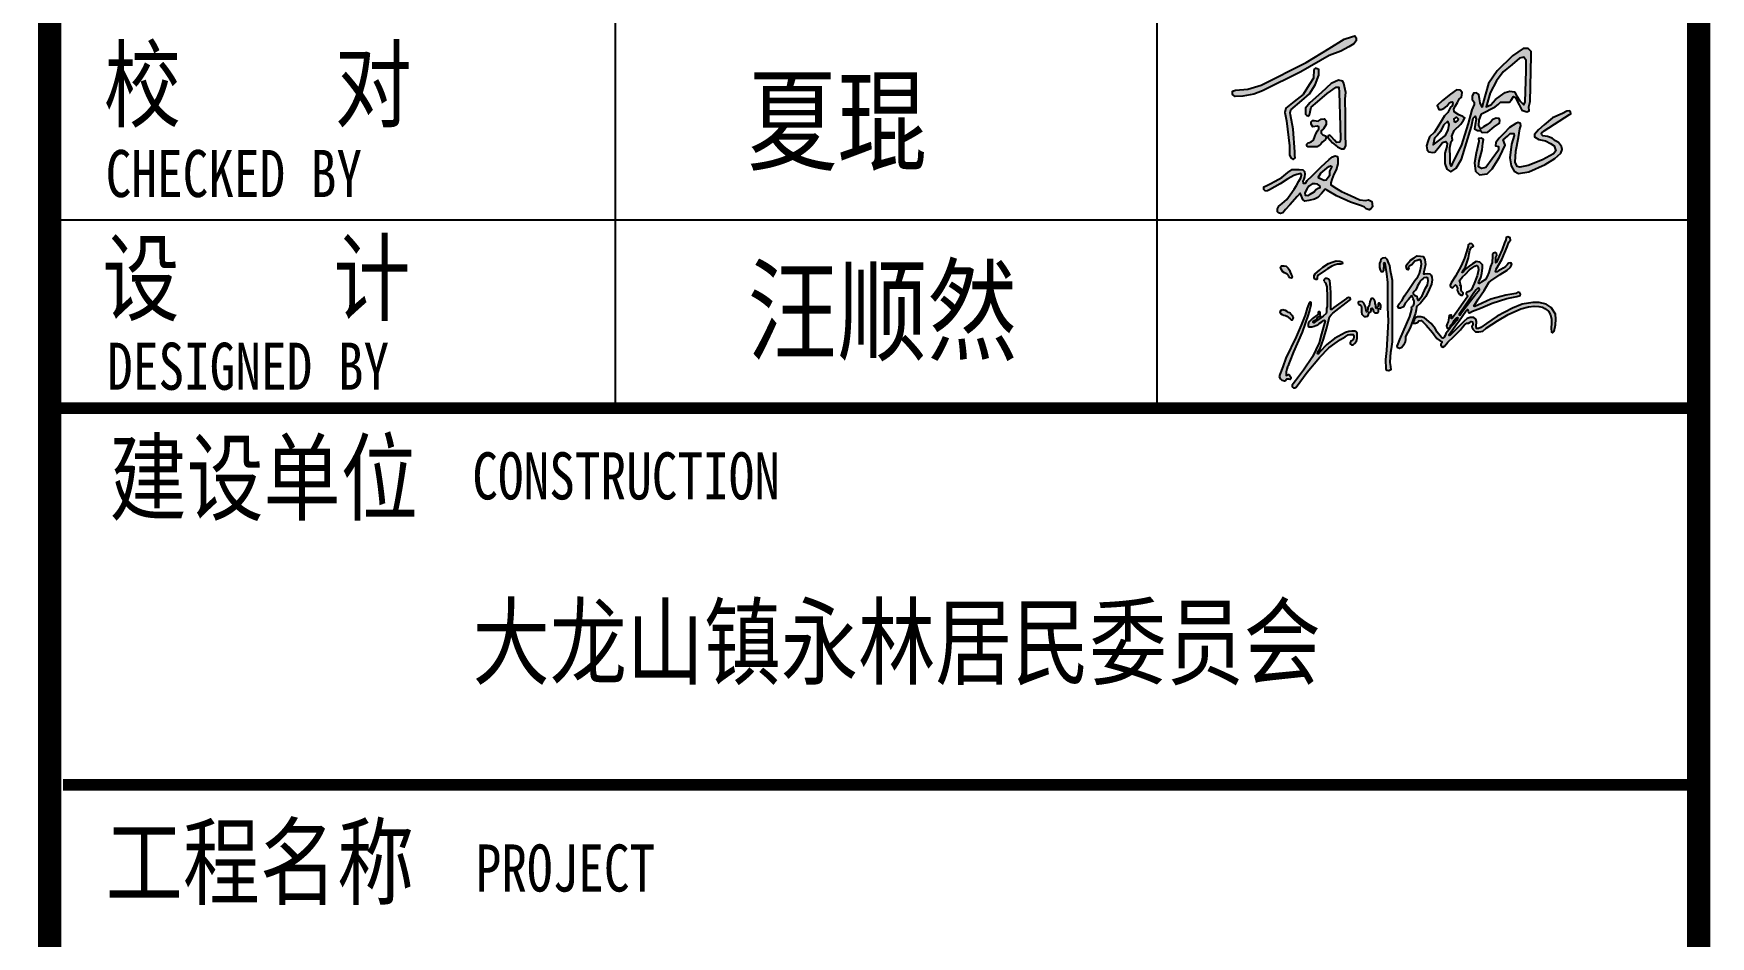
# Model space of a CAD drawing. Extents: x 1051052 to 1482120, y -981644 to -673261.
# Drawn here: x 1218039 to 1225157, y -861873 to -858039 of the extents above; entities that cross this region are included whole.
import ezdxf
from ezdxf.enums import TextEntityAlignment as Align

# ---------------------------------------------------------------- set-up
doc = ezdxf.new("R2010")
doc.units = 0
doc.header["$LTSCALE"] = 1000
doc.header["$MEASUREMENT"] = 0
for name, color, linetype in [('Q', 7, 'Continuous'), ('TK', 142, 'Continuous'), ('XM', 7, 'Continuous'), ('填充', 8, 'Continuous')]:
    doc.layers.add(name, color=color, linetype=linetype)
doc.styles.add('HYZT1', font='', dxfattribs={"width": 0.8})
doc.styles.get('HYZT1').set_extended_font_data('SimSun')

# ---------------------------------------------------------------- blocks, each defined once
blk = doc.blocks.new('A$C05385F37')
at = {"layer": 'TK'}
for p, q in [((-5599.5, -26600), (-5599.5, -31400)), ((-3299.9, -26600), (-3299.9, -31400)), ((-8000, -30600), (-1000, -30600)), ((-8000, -31400), (-1000, -31400)), ((-8000, -31400), (-1000, -31400)), ((-8000, -31400.2), (-1000, -31400.2)), ((-8000, -31400.2), (-1000, -31400.2))]:
    blk.add_line(p, q, dxfattribs=at)
for points, const_width in [([(-8000, -1000), (-8000, -41000)], 100), ([(-8000, -31400.2), (-1000, -31400.2)], 50), ([(-1000, -31400.2), (-8000, -31400.2)], 50), ([(-1000, -31400.2), (-8000, -31400.2)], 50), ([(-1000, -33000), (-7944, -33000)], 50)]:
    blk.add_lwpolyline(points, dxfattribs=dict(at, const_width=const_width))
at = {"layer": 'TK', "style": 'HYZT1', "width": 0.8}
for s, height, p in [('校    对 ', 300, (-7770.4, -30176.3)), ('CHECKED BY', 200, (-7762.4, -30504)), ('设    计 ', 300, (-7776, -30997.7)), ('DESIGNED BY', 200, (-7756.2, -31322.2)), ('建设单位', 300, (-7746.6, -31845.5)), ('CONSTRUCTION', 200, (-6206.1, -31787.8)), ('工程名称', 300, (-7762.1, -33477.3)), ('PROJECT', 200, (-6191.7, -33452.7))]:
    blk.add_text(s, height=height, dxfattribs=at).set_placement(p)
blk = doc.blocks.new('jyukyu')
h = blk.add_hatch(color=256)
h.paths.add_polyline_path([(93323, 49307), (93326, 49334), (93384, 49418), (93442, 49593), (93459, 49669), (93473, 49741), (93495, 49785), (93502, 49799), (93528, 49804), (93540, 49821), (93528, 49846), (93508, 49866), (93469, 49870), (93440, 49847), (93440, 49822), (93406, 49712), (93370, 49584), (93305, 49433), (93191, 49235), (93109, 49103), (93088, 49061), (93093, 49024), (93120, 49004), (93143, 49018), (93174, 49047), (93189, 49065), (93207, 49052), (93230, 49002), (93226, 48963), (93243, 48920), (93271, 48885), (93300, 48865), (93329, 48863), (93342, 48888), (93339, 48911), (93320, 48928), (93307, 48935), (93301, 48963), (93301, 48998), (93299, 49024), (93299, 49043), (93281, 49052), (93286, 49081), (93283, 49115), (93268, 49140), (93278, 49158), (93331, 49220), (93384, 49271), (93464, 49359), (93531, 49401), (93566, 49427), (93602, 49439), (93621, 49429), (93631, 49405), (93637, 49356), (93611, 49243), (93556, 49089), (93531, 49033), (93502, 48977), (93449, 48935), (93409, 48918), (93399, 48902), (93402, 48883), (93421, 48860), (93433, 48841), (93339, 48712), (93216, 48541), (93136, 48420), (93113, 48409), (93110, 48424), (93116, 48449), (93111, 48471), (93094, 48475), (93067, 48465), (93064, 48420), (93049, 48342), (93031, 48302), (93016, 48268), (93020, 48243), (93028, 48219), (93063, 48219), (93091, 48240), (93093, 48271), (93121, 48298), (93143, 48329), (93163, 48366), (93186, 48398), (93214, 48424), (93230, 48430), (93237, 48414), (93211, 48372), (93165, 48312), (93107, 48249), (93065, 48195), (93006, 48115), (92993, 48077), (92973, 48041), (92945, 48022), (92924, 48028), (92892, 48072), (92836, 48142), (92792, 48214), (92715, 48309), (92585, 48423), (92518, 48443), (92448, 48438), (92408, 48424), (92384, 48383), (92371, 48347), (92380, 48313), (92412, 48318), (92450, 48330), (92473, 48363), (92519, 48368), (92557, 48344), (92622, 48278), (92740, 48135), (92826, 48020), (92894, 47973), (92923, 47961), (92924, 47936), (92905, 47912), (92904, 47889), (92915, 47870), (92944, 47850), (92978, 47868), (93016, 47912), (93045, 47943), (93155, 48050), (93291, 48190), (93330, 48237), (93369, 48283), (93414, 48315), (93442, 48319), (93477, 48338), (93495, 48349), (93525, 48342), (93527, 48306), (93528, 48278), (93513, 48252), (93515, 48223), (93529, 48198), (93583, 48151), (93644, 48146), (93725, 48161), (93791, 48218), (94013, 48361), (94217, 48483), (94469, 48597), (94616, 48635), (94725, 48649), (94820, 48639), (94888, 48628), (94935, 48602), (95005, 48550), (95044, 48482), (95067, 48396), (95066, 48320), (95060, 48217), (95064, 48142), (95085, 48129), (95115, 48162), (95142, 48285), (95152, 48392), (95140, 48491), (95060, 48620), (94960, 48687), (94824, 48718), (94700, 48719), (94492, 48688), (94304, 48608), (94005, 48451), (93796, 48313), (93686, 48230), (93642, 48210), (93602, 48210), (93594, 48251), (93602, 48347), (93587, 48398), (93552, 48428), (93475, 48427), (93419, 48407), (93353, 48348), (93158, 48153), (93088, 48082), (93067, 48076), (93067, 48094), (93184, 48256), (93261, 48364), (93393, 48550), (93423, 48583), (93436, 48553), (93444, 48526), (93462, 48519), (93526, 48549), (93679, 48612), (93905, 48710), (94196, 48801), (94391, 48836), (94454, 48854), (94461, 48883), (94446, 48906), (94406, 48923), (94370, 48899), (94172, 48866), (93881, 48785), (93630, 48671), (93568, 48643), (93550, 48650), (93635, 48787), (93749, 48954), (93842, 49111), (93882, 49141), (94060, 49269), (94198, 49354), (94263, 49408), (94290, 49460), (94273, 49493), (94227, 49490), (94200, 49456), (94164, 49424), (94119, 49390), (94077, 49361), (94039, 49342), (94000, 49319), (93972, 49316), (93985, 49372), (94095, 49560), (94198, 49809), (94234, 49898), (94264, 49937), (94255, 49982), (94213, 50004), (94179, 49990), (94172, 49945), (94148, 49882), (94105, 49757), (94042, 49624), (94003, 49531), (93987, 49498), (93977, 49494), (93978, 49534), (93976, 49598), (93986, 49623), (94001, 49642), (93993, 49681), (93970, 49695), (93931, 49682), (93915, 49654), (93916, 49627), (93908, 49502), (93876, 49425), (93844, 49305), (93811, 49226), (93775, 49168), (93695, 49116), (93654, 49094), (93642, 49098), (93649, 49128), (93685, 49204), (93706, 49291), (93720, 49391), (93716, 49455), (93665, 49509), (93593, 49518), (93521, 49474), (93459, 49430), (93393, 49376), (93347, 49322)])
h.paths.add_polyline_path([(93616, 48988), (93638, 48997), (93655, 48993), (93658, 48975), (93638, 48949), (93597, 48896), (93311, 48524), (93291, 48491), (93274, 48470), (93266, 48478), (93266, 48491), (93299, 48547), (93431, 48730), (93550, 48909), (93596, 48968)], flags=16)
h = blk.add_hatch(color=256)
h.paths.add_polyline_path([(89950, 49353), (89924, 49391), (89889, 49427), (89851, 49435), (89798, 49433), (89774, 49396), (89790, 49370), (89821, 49318), (89857, 49301), (89905, 49276), (89932, 49244), (89943, 49221), (89954, 49200), (89994, 49198), (90002, 49227), (89987, 49267), (89966, 49314)])
h.paths.add_polyline_path([(89841, 48476), (89872, 48465), (89900, 48452), (89930, 48435), (89965, 48403), (89987, 48382), (90013, 48382), (90032, 48418), (90017, 48446), (90002, 48467), (89982, 48491), (89958, 48517), (89934, 48525), (89909, 48545), (89877, 48561), (89840, 48572), (89820, 48578), (89783, 48564), (89766, 48532), (89777, 48506), (89811, 48485)], flags=17)
h.paths.add_polyline_path([(90199, 48141), (90316, 48480), (90352, 48593), (90367, 48667), (90366, 48717), (90366, 48729), (90354, 48730), (90344, 48713), (90330, 48674), (90307, 48608), (90262, 48471), (90186, 48275), (90089, 48050), (89891, 47635), (89832, 47466), (89771, 47315), (89760, 47269), (89782, 47227), (89807, 47200), (89856, 47185), (89876, 47195), (89882, 47212), (89895, 47226), (89903, 47226), (89917, 47225), (89942, 47223), (89967, 47219), (89978, 47239), (89976, 47261), (89966, 47282), (89953, 47302), (89936, 47313), (89916, 47310), (89891, 47297), (89890, 47367), (89901, 47420), (89912, 47467), (89932, 47491), (89932, 47510), (89960, 47578), (90033, 47757)])
h.paths.add_polyline_path([(90670, 48504), (90612, 48452), (90516, 48388), (90466, 48353), (90429, 48326), (90415, 48330), (90418, 48347), (90440, 48367), (90487, 48394), (90493, 48408), (90499, 48427), (90515, 48442), (90534, 48449), (90547, 48445), (90558, 48455), (90553, 48478), (90552, 48501), (90553, 48525), (90547, 48536), (90534, 48539), (90519, 48536), (90512, 48529), (90513, 48511), (90518, 48493), (90477, 48467), (90404, 48407), (90341, 48352), (90321, 48325), (90316, 48291), (90319, 48265), (90333, 48246), (90354, 48243), (90391, 48247), (90433, 48256), (90469, 48274), (90503, 48284), (90534, 48309), (90581, 48340), (90617, 48367), (90635, 48373), (90646, 48365), (90634, 48317), (90579, 48107), (90529, 47934), (90399, 47661), (90224, 47397), (90068, 47192), (90024, 47131), (90007, 47110), (90008, 47090), (90017, 47071), (90029, 47058), (90055, 47056), (90084, 47070), (90298, 47362), (90541, 47650), (90721, 47836), (90836, 47921), (90945, 47997), (91039, 48052), (91096, 48087), (91139, 48094), (91170, 48099), (91195, 48093), (91209, 48075), (91207, 48051), (91202, 48007), (91185, 47978), (91147, 47963), (91135, 47938), (91138, 47914), (91160, 47891), (91192, 47897), (91224, 47918), (91259, 47964), (91275, 48026), (91275, 48070), (91271, 48119), (91255, 48150), (91225, 48160), (91166, 48164), (91109, 48156), (91045, 48133), (90830, 48015), (90681, 47903), (90548, 47759), (90519, 47721), (90504, 47720), (90499, 47735), (90550, 47823), (90617, 48003), (90678, 48205), (90724, 48407), (90735, 48443), (90763, 48480), (90796, 48511), (91120, 48756), (91142, 48779), (91135, 48808), (91107, 48818), (91064, 48800), (90816, 48621), (90774, 48586), (90760, 48586), (90758, 48647), (90760, 48893), (90750, 49029), (90748, 49063), (90746, 49095), (90743, 49122), (90740, 49144), (90712, 49176), (90683, 49187), (90649, 49187), (90628, 49168), (90626, 49134), (90655, 49104), (90669, 49067), (90679, 49024), (90684, 48971), (90687, 48879), (90687, 48639), (90675, 48605), (90675, 48576), (90675, 48529)])
h.paths.add_polyline_path([(90605, 49407), (90537, 49354), (90453, 49277), (90433, 49246), (90434, 49211), (90450, 49173), (90466, 49168), (90489, 49172), (90496, 49183), (90494, 49209), (90500, 49234), (90510, 49252), (90654, 49349), (90695, 49374), (90781, 49429), (90844, 49456), (90891, 49469), (90954, 49467), (90979, 49473), (90988, 49487), (90979, 49512), (90934, 49528), (90864, 49531), (90803, 49516), (90713, 49478)])
h = blk.add_hatch(color=256)
h.paths.add_polyline_path([(91731, 49359), (91749, 49317), (91776, 49321), (91786, 49340), (91790, 49380), (91792, 49440), (91785, 49480), (91792, 49489), (91804, 49491), (91817, 49472), (91831, 49402), (91849, 49279), (91871, 49109), (91874, 48622), (91883, 48354), (91868, 48014), (91854, 47781), (91832, 47606), (91841, 47428), (91854, 47393), (91891, 47387), (91928, 47406), (91921, 47469), (91913, 47550), (91919, 47659), (91921, 47742), (91938, 47819), (91957, 47952), (91956, 48275), (91956, 48700), (91957, 49011), (91954, 49154), (91943, 49224), (91919, 49347), (91901, 49442), (91884, 49482), (91851, 49566), (91822, 49597), (91780, 49593), (91742, 49568), (91734, 49529), (91718, 49482), (91715, 49402)])
h.paths.add_polyline_path([(91566, 48607), (91579, 48589), (91595, 48542), (91619, 48517), (91643, 48517), (91673, 48520), (91691, 48542), (91691, 48570), (91692, 48594), (91714, 48601), (91729, 48592), (91736, 48631), (91733, 48664), (91725, 48697), (91706, 48708), (91687, 48704), (91682, 48689), (91681, 48661), (91681, 48644), (91673, 48630), (91660, 48608), (91649, 48604), (91636, 48628), (91635, 48666), (91626, 48698), (91624, 48722), (91621, 48752), (91608, 48780), (91584, 48796), (91555, 48795), (91537, 48778), (91530, 48755), (91521, 48730), (91516, 48692), (91505, 48655), (91491, 48638), (91478, 48617), (91479, 48599), (91476, 48564), (91468, 48544), (91452, 48539), (91446, 48561), (91445, 48606), (91436, 48638), (91423, 48671), (91406, 48706), (91376, 48732), (91336, 48739), (91301, 48736), (91291, 48724), (91293, 48712), (91300, 48690), (91323, 48677), (91349, 48657), (91359, 48622), (91356, 48567), (91358, 48531), (91367, 48491), (91387, 48466), (91411, 48449), (91449, 48445), (91479, 48454), (91493, 48483), (91500, 48524), (91519, 48527), (91537, 48536), (91544, 48568), (91549, 48601)])
h.paths.add_polyline_path([(92272, 48777), (92332, 48851), (92347, 48844), (92356, 48817), (92367, 48790), (92388, 48745), (92385, 48703), (92374, 48662), (92356, 48650), (92340, 48642), (92334, 48619), (92339, 48590), (92302, 48449), (92103, 47997), (92070, 47915), (92054, 47870), (92069, 47835), (92099, 47822), (92142, 47840), (92178, 47889), (92209, 47953), (92217, 48000), (92217, 48058), (92308, 48229), (92412, 48513), (92426, 48577), (92432, 48628), (92443, 48649), (92510, 48707), (92613, 48840), (92679, 48974), (92723, 49078), (92734, 49161), (92730, 49213), (92719, 49251), (92691, 49279), (92650, 49286), (92595, 49280), (92570, 49280), (92574, 49316), (92586, 49372), (92604, 49459), (92599, 49507), (92590, 49562), (92561, 49619), (92509, 49627), (92445, 49630), (92385, 49591), (92311, 49549), (92249, 49467), (92232, 49422), (92243, 49378), (92249, 49361), (92268, 49357), (92279, 49375), (92274, 49399), (92272, 49419), (92290, 49431), (92337, 49458), (92367, 49488), (92395, 49527), (92443, 49542), (92481, 49554), (92507, 49550), (92523, 49522), (92527, 49471), (92515, 49395), (92491, 49286), (92456, 49220), (92400, 49149), (92283, 48974), (92197, 48851), (92143, 48755), (92093, 48694), (92070, 48668), (92068, 48639), (92083, 48612), (92120, 48610), (92175, 48638), (92211, 48707)])
h.paths.add_polyline_path([(92373, 48874), (92366, 48888), (92367, 48908), (92388, 48933), (92410, 48961), (92437, 49006), (92451, 49046), (92485, 49100), (92502, 49137), (92528, 49160), (92559, 49189), (92571, 49200), (92627, 49211), (92654, 49198), (92658, 49140), (92645, 49067), (92606, 48999), (92539, 48853), (92502, 48806), (92473, 48768), (92457, 48764), (92443, 48805), (92434, 48843), (92417, 48853), (92390, 48862)], flags=16)
for points in [[(92448, 48438), (92408, 48424), (92384, 48383), (92371, 48347), (92380, 48313), (92412, 48318), (92450, 48330), (92473, 48363), (92519, 48368), (92557, 48344), (92622, 48278), (92740, 48135), (92826, 48020), (92894, 47973), (92923, 47961), (92924, 47936), (92905, 47912), (92904, 47889), (92915, 47870), (92944, 47850), (92978, 47868), (93016, 47912), (93045, 47943), (93155, 48050), (93291, 48190), (93330, 48237), (93369, 48283), (93414, 48315), (93442, 48319), (93477, 48338), (93495, 48349), (93525, 48342), (93527, 48306), (93528, 48278), (93513, 48252), (93515, 48223), (93529, 48198), (93583, 48151), (93644, 48146), (93725, 48161), (93791, 48218), (94013, 48361), (94217, 48483), (94469, 48597), (94616, 48635), (94725, 48649), (94820, 48639), (94888, 48628), (94935, 48602), (95005, 48550), (95044, 48482), (95067, 48396), (95066, 48320), (95060, 48217), (95064, 48142), (95085, 48129), (95115, 48162), (95142, 48285), (95152, 48392), (95140, 48491), (95060, 48620), (94960, 48687), (94824, 48718), (94700, 48719), (94492, 48688), (94304, 48608), (94005, 48451), (93796, 48313), (93686, 48230), (93642, 48210), (93602, 48210), (93594, 48251), (93602, 48347), (93587, 48398), (93552, 48428), (93475, 48427), (93419, 48407), (93353, 48348), (93158, 48153), (93088, 48082), (93067, 48076), (93067, 48094), (93184, 48256), (93261, 48364), (93393, 48550), (93423, 48583), (93423, 48583), (93436, 48553), (93444, 48526), (93462, 48519), (93526, 48549), (93679, 48612), (93905, 48710), (94196, 48801), (94391, 48836), (94454, 48854), (94461, 48883), (94446, 48906), (94406, 48923), (94370, 48899), (94172, 48866), (93881, 48785), (93630, 48671), (93568, 48643), (93550, 48650), (93635, 48787), (93749, 48954), (93842, 49111), (93882, 49141), (94060, 49269), (94198, 49354), (94263, 49408), (94290, 49460), (94273, 49493), (94227, 49490), (94200, 49456), (94164, 49424), (94119, 49390), (94077, 49361), (94039, 49342), (94000, 49319), (93972, 49316), (93985, 49372), (94095, 49560), (94198, 49809), (94234, 49898), (94264, 49937), (94255, 49982), (94213, 50004), (94179, 49990), (94172, 49945), (94148, 49882), (94105, 49757), (94042, 49624), (94003, 49531), (93987, 49498), (93977, 49494), (93978, 49534), (93976, 49598), (93986, 49623), (94001, 49642), (93993, 49681), (93970, 49695), (93931, 49682), (93915, 49654), (93916, 49627), (93908, 49502), (93876, 49425), (93844, 49305), (93811, 49226), (93775, 49168), (93695, 49116), (93654, 49094), (93642, 49098), (93649, 49128), (93685, 49204), (93706, 49291), (93720, 49391), (93716, 49455), (93665, 49509), (93593, 49518), (93521, 49474), (93459, 49430), (93393, 49376), (93347, 49322), (93323, 49307), (93323, 49307), (93326, 49334), (93384, 49418), (93442, 49593), (93459, 49669), (93473, 49741), (93495, 49785), (93502, 49799), (93528, 49804), (93540, 49821), (93528, 49846), (93508, 49866), (93469, 49870), (93440, 49847), (93440, 49822), (93406, 49712), (93370, 49584), (93305, 49433), (93191, 49235), (93109, 49103), (93088, 49061), (93093, 49024), (93120, 49004), (93143, 49018), (93174, 49047), (93189, 49065), (93207, 49052), (93230, 49002), (93226, 48963), (93243, 48920), (93271, 48885), (93300, 48865), (93329, 48863), (93342, 48888), (93339, 48911), (93320, 48928), (93307, 48935), (93301, 48963), (93301, 48998), (93299, 49024), (93299, 49043), (93281, 49052), (93286, 49081), (93283, 49115), (93268, 49140), (93278, 49158), (93331, 49220), (93384, 49271), (93464, 49359), (93531, 49401), (93566, 49427), (93602, 49439), (93621, 49429), (93631, 49405), (93637, 49356), (93611, 49243), (93556, 49089), (93531, 49033), (93502, 48977), (93449, 48935), (93409, 48918), (93399, 48902), (93402, 48883), (93421, 48860), (93433, 48841), (93339, 48712), (93216, 48541), (93136, 48420), (93113, 48409), (93110, 48424), (93116, 48449), (93111, 48471), (93094, 48475), (93067, 48465), (93064, 48420), (93049, 48342), (93031, 48302), (93016, 48268), (93020, 48243), (93028, 48219), (93063, 48219), (93091, 48240), (93093, 48271), (93121, 48298), (93143, 48329), (93163, 48366), (93186, 48398), (93214, 48424), (93230, 48430), (93237, 48414), (93211, 48372), (93165, 48312), (93107, 48249), (93065, 48195), (93006, 48115), (92993, 48077), (92973, 48041), (92945, 48022), (92924, 48028), (92892, 48072), (92836, 48142), (92792, 48214), (92715, 48309), (92585, 48423), (92518, 48443), (92448, 48438)], [(89954, 49200), (89943, 49221), (89932, 49244), (89905, 49276), (89857, 49301), (89821, 49318), (89790, 49370), (89774, 49396), (89798, 49433), (89851, 49435), (89889, 49427), (89924, 49391), (89950, 49353), (89966, 49314), (89987, 49267), (90002, 49227), (89994, 49198), (89954, 49200)], [(90450, 49173), (90434, 49211), (90433, 49246), (90453, 49277), (90537, 49354), (90605, 49407), (90713, 49478), (90803, 49516), (90864, 49531), (90934, 49528), (90979, 49512), (90988, 49487), (90979, 49473), (90954, 49467), (90891, 49469), (90844, 49456), (90781, 49429), (90695, 49374), (90654, 49349), (90510, 49252), (90500, 49234), (90494, 49209), (90496, 49183), (90489, 49172), (90466, 49168), (90450, 49173)], [(91785, 49480), (91792, 49440), (91790, 49380), (91786, 49340), (91776, 49321), (91749, 49317), (91731, 49359), (91715, 49402), (91718, 49482), (91734, 49529), (91742, 49568), (91780, 49593), (91822, 49597), (91851, 49566), (91884, 49482), (91901, 49442), (91919, 49347), (91943, 49224), (91954, 49154), (91957, 49011), (91956, 48700), (91956, 48275), (91957, 47952), (91938, 47819), (91921, 47742), (91919, 47659), (91913, 47550), (91921, 47469), (91928, 47406), (91891, 47387), (91854, 47393), (91841, 47428), (91832, 47606), (91854, 47781), (91868, 48014), (91883, 48354), (91874, 48622), (91871, 49109), (91849, 49279), (91831, 49402), (91817, 49472), (91804, 49491), (91792, 49489), (91785, 49480)], [(92272, 49419), (92274, 49399), (92279, 49375), (92268, 49357), (92249, 49361), (92243, 49378), (92232, 49422), (92249, 49467), (92311, 49549), (92385, 49591), (92445, 49630), (92509, 49627), (92561, 49619), (92590, 49562), (92599, 49507), (92604, 49459), (92586, 49372), (92574, 49316), (92570, 49280), (92595, 49280), (92650, 49286), (92691, 49279), (92719, 49251), (92730, 49213), (92734, 49161), (92723, 49078), (92679, 48974), (92613, 48840), (92510, 48707), (92443, 48649), (92432, 48628), (92426, 48577), (92412, 48513), (92308, 48229), (92217, 48058), (92217, 48000), (92209, 47953), (92178, 47889), (92142, 47840), (92099, 47822), (92069, 47835), (92054, 47870), (92070, 47915), (92103, 47997), (92302, 48449), (92339, 48590), (92334, 48619), (92340, 48642), (92356, 48650), (92374, 48662), (92385, 48703), (92388, 48745), (92367, 48790), (92356, 48817), (92347, 48844), (92332, 48851), (92272, 48777), (92211, 48707), (92175, 48638), (92120, 48610), (92083, 48612), (92068, 48639), (92070, 48668), (92093, 48694), (92143, 48755), (92197, 48851), (92283, 48974), (92400, 49149), (92456, 49220), (92491, 49286), (92515, 49395), (92527, 49471), (92523, 49522), (92507, 49550), (92481, 49554), (92443, 49542), (92395, 49527), (92367, 49488), (92337, 49458), (92290, 49431), (92272, 49419)], [(90626, 49134), (90655, 49104), (90669, 49067), (90679, 49024), (90684, 48971), (90687, 48879), (90687, 48639), (90675, 48605), (90675, 48576), (90675, 48529), (90670, 48504), (90612, 48452), (90516, 48388), (90466, 48353), (90429, 48326), (90415, 48330), (90418, 48347), (90440, 48367), (90487, 48394), (90493, 48408), (90499, 48427), (90515, 48442), (90534, 48449), (90547, 48445), (90558, 48455), (90553, 48478), (90552, 48501), (90553, 48525), (90547, 48536), (90534, 48539), (90519, 48536), (90512, 48529), (90513, 48511), (90518, 48493), (90477, 48467), (90404, 48407), (90341, 48352), (90321, 48325), (90316, 48291), (90319, 48265), (90333, 48246), (90354, 48243), (90391, 48247), (90433, 48256), (90469, 48274), (90503, 48284), (90534, 48309), (90581, 48340), (90617, 48367), (90635, 48373), (90646, 48365), (90634, 48317), (90579, 48107), (90529, 47934), (90399, 47661), (90224, 47397), (90068, 47192), (90024, 47131), (90007, 47110), (90008, 47090), (90017, 47071), (90029, 47058), (90055, 47056), (90084, 47070), (90298, 47362), (90541, 47650), (90721, 47836), (90836, 47921), (90945, 47997), (91039, 48052), (91096, 48087), (91139, 48094), (91170, 48099), (91195, 48093), (91209, 48075), (91207, 48051), (91202, 48007), (91185, 47978), (91147, 47963), (91135, 47938), (91138, 47914), (91160, 47891), (91192, 47897), (91224, 47918), (91259, 47964), (91275, 48026), (91275, 48070), (91271, 48119), (91255, 48150), (91225, 48160), (91166, 48164), (91109, 48156), (91045, 48133), (90830, 48015), (90681, 47903), (90548, 47759), (90519, 47721), (90504, 47720), (90499, 47735), (90550, 47823), (90617, 48003), (90678, 48205), (90724, 48407), (90735, 48443), (90763, 48480), (90796, 48511), (91120, 48756), (91142, 48779), (91135, 48808), (91107, 48818), (91064, 48800), (90816, 48621), (90774, 48586), (90760, 48586), (90758, 48647), (90760, 48893), (90750, 49029), (90748, 49063), (90746, 49095), (90743, 49122), (90740, 49144), (90712, 49176), (90683, 49187), (90649, 49187), (90628, 49168), (90626, 49134)], [(92559, 49189), (92528, 49160), (92502, 49137), (92485, 49100), (92451, 49046), (92437, 49006), (92410, 48961), (92388, 48933), (92367, 48908), (92366, 48888), (92373, 48874), (92390, 48862), (92417, 48853), (92434, 48843), (92443, 48805), (92457, 48764), (92473, 48768), (92502, 48806), (92539, 48853), (92606, 48999), (92645, 49067), (92658, 49140), (92654, 49198), (92627, 49211), (92571, 49200), (92559, 49189)], [(91300, 48690), (91323, 48677), (91349, 48657), (91359, 48622), (91356, 48567), (91358, 48531), (91367, 48491), (91387, 48466), (91411, 48449), (91449, 48445), (91479, 48454), (91493, 48483), (91500, 48524), (91519, 48527), (91537, 48536), (91544, 48568), (91549, 48601), (91566, 48607), (91579, 48589), (91595, 48542), (91619, 48517), (91643, 48517), (91673, 48520), (91691, 48542), (91691, 48570), (91692, 48594), (91714, 48601), (91729, 48592), (91729, 48592), (91736, 48631), (91733, 48664), (91725, 48697), (91706, 48708), (91687, 48704), (91682, 48689), (91681, 48661), (91681, 48644), (91673, 48630), (91660, 48608), (91649, 48604), (91636, 48628), (91635, 48666), (91626, 48698), (91624, 48722), (91621, 48752), (91608, 48780), (91584, 48796), (91555, 48795), (91537, 48778), (91530, 48755), (91521, 48730), (91516, 48692), (91505, 48655), (91491, 48638), (91478, 48617), (91479, 48599), (91476, 48564), (91468, 48544), (91452, 48539), (91446, 48561), (91445, 48606), (91436, 48638), (91423, 48671), (91406, 48706), (91376, 48732), (91336, 48739), (91301, 48736), (91291, 48724), (91293, 48712), (91300, 48690)], [(93596, 48968), (93550, 48909), (93431, 48730), (93299, 48547), (93266, 48491), (93266, 48478), (93274, 48470), (93291, 48491), (93311, 48524), (93597, 48896), (93638, 48949), (93658, 48975), (93655, 48993), (93638, 48997), (93616, 48988), (93596, 48968)], [(89760, 47269), (89771, 47315), (89832, 47466), (89891, 47635), (90089, 48050), (90186, 48275), (90262, 48471), (90307, 48608), (90330, 48674), (90344, 48713), (90354, 48730), (90366, 48729), (90366, 48717), (90367, 48667), (90352, 48593), (90316, 48480), (90199, 48141), (90033, 47757), (89960, 47578), (89932, 47510), (89932, 47491), (89912, 47467), (89901, 47420), (89890, 47367), (89891, 47297), (89916, 47310), (89936, 47313), (89953, 47302), (89966, 47282), (89976, 47261), (89978, 47239), (89967, 47219), (89942, 47223), (89917, 47225), (89903, 47226), (89895, 47226), (89882, 47212), (89876, 47195), (89856, 47185), (89807, 47200), (89782, 47227), (89760, 47269)], [(89820, 48578), (89783, 48564), (89766, 48532), (89777, 48506), (89811, 48485), (89841, 48476), (89872, 48465), (89900, 48452), (89930, 48435), (89965, 48403), (89987, 48382), (90013, 48382), (90013, 48382), (90032, 48418), (90017, 48446), (90002, 48467), (89982, 48491), (89958, 48517), (89934, 48525), (89909, 48545), (89877, 48561), (89840, 48572), (89820, 48578)]]:
    blk.add_lwpolyline(points)
blk = doc.blocks.new('ghrfsdhtgf')
h = blk.add_hatch(color=256)
h.paths.add_polyline_path([(21462, 33602), (21518, 33632), (21552, 33653), (21569, 33674), (21569, 33694), (21559, 33708), (21535, 33701), (21486, 33685), (21380, 33620), (21222, 33522), (20908, 33366), (20817, 33337), (20731, 33331), (20710, 33324), (20710, 33301), (20728, 33286), (20782, 33289), (20857, 33303), (20917, 33326), (21185, 33459), (21380, 33571)])
h.paths.add_polyline_path([(21283, 33368), (21309, 33434), (21309, 33475), (21287, 33483), (21274, 33474), (21271, 33414), (21242, 33368), (21200, 33301), (21138, 33252), (21080, 33206), (21073, 33176), (21085, 33118), (21105, 32944), (21106, 32881), (21114, 32860), (21130, 32850), (21145, 32860), (21143, 32876), (21143, 32903), (21130, 33059), (21113, 33159), (21111, 33173), (21115, 33195), (21191, 33260), (21245, 33306)])
h.paths.add_polyline_path([(21430, 33352), (21449, 33351), (21450, 33314), (21457, 33084), (21460, 32987), (21456, 32969), (21433, 32967), (21417, 32984), (21395, 33008), (21385, 33018), (21375, 33014), (21372, 33001), (21403, 32964), (21439, 32937), (21467, 32924), (21484, 32924), (21497, 32944), (21494, 33024), (21494, 33155), (21492, 33270), (21497, 33314), (21488, 33355), (21483, 33377), (21476, 33394), (21446, 33399), (21395, 33376), (21327, 33314), (21246, 33242), (21216, 33205), (21216, 33165), (21224, 33156), (21239, 33149), (21245, 33160), (21256, 33213), (21300, 33250), (21368, 33308)])
h.paths.add_polyline_path([(21360, 33093), (21359, 33118), (21349, 33132), (21326, 33129), (21305, 33115), (21276, 33120), (21265, 33120), (21256, 33111), (21256, 33094), (21268, 33077), (21298, 33080), (21309, 33077), (21310, 33062), (21301, 33048), (21288, 33028), (21282, 33009), (21273, 32984), (21255, 32972), (21244, 32966), (21234, 32964), (21226, 32956), (21226, 32944), (21235, 32936), (21260, 32936), (21277, 32937), (21297, 32937), (21313, 32946), (21324, 32955), (21333, 32969), (21354, 32986), (21360, 33000), (21355, 33013), (21337, 33020), (21326, 33032), (21325, 33049), (21341, 33061)], flags=17)
h.paths.add_polyline_path([(21197, 32777), (21210, 32766), (21213, 32747), (21209, 32728), (21205, 32713), (21197, 32698), (21201, 32684), (21216, 32685), (21229, 32703), (21264, 32735), (21325, 32799), (21381, 32848), (21403, 32867), (21422, 32875), (21439, 32871), (21441, 32854), (21441, 32819), (21430, 32778), (21413, 32746), (21400, 32709), (21392, 32686), (21393, 32672), (21433, 32648), (21467, 32627), (21529, 32599), (21563, 32583), (21594, 32568), (21633, 32565), (21654, 32568), (21678, 32558), (21680, 32541), (21681, 32521), (21671, 32506), (21658, 32499), (21638, 32507), (21626, 32518), (21605, 32528), (21528, 32553), (21433, 32596), (21370, 32633), (21352, 32644), (21327, 32613), (21303, 32584), (21280, 32573), (21239, 32565), (21212, 32560), (21199, 32570), (21189, 32595), (21180, 32616), (21158, 32592), (21107, 32535), (21078, 32501), (21058, 32478), (21044, 32475), (21030, 32478), (21022, 32486), (21021, 32507), (21031, 32525), (21055, 32544), (21088, 32572), (21110, 32603), (21137, 32642), (21153, 32669), (21171, 32699), (21184, 32721), (21188, 32742), (21183, 32752), (21157, 32745), (21135, 32739), (21094, 32714), (21040, 32680), (20967, 32639), (20952, 32631), (20939, 32630), (20928, 32641), (20927, 32659), (20943, 32665), (20972, 32679), (21006, 32698), (21053, 32725), (21094, 32758), (21123, 32779), (21149, 32780), (21173, 32779)])
h.paths.add_polyline_path([(21399, 32801), (21393, 32787), (21384, 32769), (21384, 32747), (21384, 32736), (21375, 32723), (21359, 32706), (21347, 32702), (21334, 32708), (21316, 32717), (21305, 32725), (21323, 32753), (21351, 32777), (21379, 32801), (21390, 32805)], flags=16)
h.paths.add_polyline_path([(21315, 32666), (21318, 32654), (21305, 32650), (21289, 32640), (21277, 32624), (21249, 32608), (21233, 32598), (21215, 32601), (21213, 32617), (21225, 32643), (21240, 32663), (21264, 32681), (21284, 32680), (21299, 32677)], flags=16)
h.paths.add_polyline_path([(22206, 33176), (22183, 33153), (22162, 33118), (22136, 33075), (22113, 33038), (22078, 33007), (22067, 32973), (22056, 32944), (22062, 32916), (22073, 32903), (22101, 32898), (22115, 32901), (22144, 32937), (22168, 32967), (22191, 32975), (22200, 32963), (22197, 32940), (22184, 32892), (22184, 32857), (22184, 32821), (22198, 32783), (22227, 32763), (22263, 32789), (22299, 32852), (22369, 33079), (22382, 33137), (22396, 33151), (22402, 33129), (22394, 33092), (22390, 33063), (22411, 33050), (22431, 33050), (22444, 33036), (22484, 33040), (22528, 33075), (22563, 33102), (22566, 33119), (22561, 33134), (22541, 33137), (22518, 33127), (22502, 33109), (22476, 33089), (22453, 33075), (22432, 33063), (22421, 33085), (22423, 33123), (22438, 33166), (22533, 33215), (22555, 33232), (22571, 33248), (22594, 33247), (22608, 33247), (22633, 33247), (22645, 33262), (22662, 33286), (22676, 33280), (22684, 33259), (22701, 33229), (22720, 33191), (22753, 33179), (22769, 33188), (22767, 33214), (22777, 33252), (22785, 33570), (22784, 33600), (22764, 33621), (22729, 33620), (22654, 33570), (22548, 33464), (22488, 33377), (22450, 33245), (22444, 33213), (22429, 33242), (22425, 33271), (22420, 33300), (22405, 33313), (22383, 33309), (22375, 33288), (22375, 33266), (22389, 33248), (22388, 33231), (22371, 33193), (22346, 33100), (22298, 32945), (22243, 32835), (22228, 32803), (22222, 32823), (22222, 32863), (22220, 32931), (22228, 32974), (22238, 32985), (22233, 33010), (22248, 33050), (22296, 33095), (22313, 33123), (22322, 33138), (22309, 33147), (22281, 33160), (22249, 33179), (22246, 33200), (22259, 33221), (22272, 33245), (22283, 33267), (22299, 33283), (22304, 33315), (22291, 33331), (22265, 33333), (22224, 33302), (22167, 33259), (22130, 33224), (22143, 33197), (22159, 33197), (22177, 33203), (22198, 33219), (22212, 33237), (22226, 33247), (22236, 33249), (22239, 33238), (22236, 33221), (22224, 33212)])
h.paths.add_polyline_path([(22246, 33131), (22260, 33140), (22268, 33140), (22279, 33130), (22275, 33119), (22261, 33109), (22249, 33114)], flags=16)
h.paths.add_polyline_path([(22205, 33116), (22215, 33091), (22207, 33056), (22188, 33015), (22150, 32986), (22103, 32951), (22105, 32963), (22113, 32998), (22134, 33019), (22153, 33044), (22175, 33088)], flags=16)
h.paths.add_polyline_path([(22472, 33215), (22500, 33312), (22543, 33396), (22590, 33459), (22652, 33509), (22702, 33552), (22733, 33561), (22750, 33537), (22749, 33464), (22743, 33249), (22732, 33228), (22706, 33257), (22685, 33290), (22668, 33319), (22636, 33324), (22603, 33315), (22571, 33291), (22537, 33266), (22504, 33228)], flags=16)
h.paths.add_polyline_path([(22663, 33030), (22665, 33015), (22648, 32956), (22636, 32860), (22644, 32805), (22665, 32767), (22697, 32752), (22767, 32763), (22882, 32815), (22949, 32855), (22989, 32893), (23000, 32918), (22994, 32939), (22974, 32967), (22952, 32979), (22929, 32998), (22898, 33008), (22865, 33013), (22857, 33020), (22855, 33031), (22874, 33048), (23049, 33161), (23060, 33167), (23058, 33177), (23051, 33186), (23032, 33184), (23002, 33169), (22932, 33139), (22875, 33090), (22834, 33055), (22806, 33023), (22807, 33006), (22836, 32989), (22884, 32978), (22918, 32959), (22944, 32944), (22955, 32909), (22938, 32889), (22862, 32847), (22764, 32807), (22705, 32796), (22687, 32801), (22672, 32830), (22678, 32906), (22695, 33001), (22706, 33061), (22713, 33084), (22709, 33099), (22693, 33107), (22677, 33098), (22633, 33071), (22594, 33030), (22562, 32997), (22538, 32968), (22537, 32945), (22557, 32939), (22557, 32914), (22468, 32794), (22440, 32786), (22419, 32798), (22422, 32840), (22443, 32916), (22449, 32963), (22452, 32989), (22437, 32997), (22418, 32994), (22421, 32973), (22402, 32894), (22390, 32827), (22397, 32768), (22426, 32742), (22478, 32750), (22512, 32785), (22564, 32866), (22585, 32909), (22603, 32949), (22593, 32975), (22589, 32985), (22619, 33012), (22638, 33029)])
for points in [[(20731, 33331), (20817, 33337), (20908, 33366), (21222, 33522), (21380, 33620), (21486, 33685), (21535, 33701), (21559, 33708), (21569, 33694), (21569, 33674), (21552, 33653), (21518, 33632), (21462, 33602), (21380, 33571), (21185, 33459), (20917, 33326), (20857, 33303), (20782, 33289), (20728, 33286), (20710, 33301), (20710, 33324)], [(21274, 33474), (21271, 33414), (21242, 33368), (21200, 33301), (21138, 33252), (21080, 33206), (21073, 33176), (21085, 33118), (21105, 32944), (21106, 32881), (21114, 32860), (21130, 32850), (21145, 32860), (21143, 32876), (21143, 32903), (21130, 33059), (21113, 33159), (21111, 33173), (21115, 33195), (21191, 33260), (21245, 33306), (21283, 33368), (21309, 33434), (21309, 33475), (21287, 33483)], [(21239, 33149), (21245, 33160), (21256, 33213), (21300, 33250), (21368, 33308), (21430, 33352), (21449, 33351), (21450, 33314), (21457, 33084), (21460, 32987), (21456, 32969), (21433, 32967), (21417, 32984), (21395, 33008), (21395, 33008), (21385, 33018), (21375, 33014), (21372, 33001), (21403, 32964), (21439, 32937), (21467, 32924), (21484, 32924), (21497, 32944), (21494, 33024), (21494, 33155), (21492, 33270), (21497, 33314), (21488, 33355), (21483, 33377), (21476, 33394), (21446, 33399), (21395, 33376), (21327, 33314), (21246, 33242), (21216, 33205), (21216, 33165), (21224, 33156), (21239, 33149)], [(21276, 33120), (21305, 33115), (21326, 33129), (21349, 33132), (21359, 33118), (21360, 33093), (21341, 33061), (21325, 33049), (21326, 33032), (21337, 33020), (21355, 33013), (21360, 33000), (21354, 32986), (21333, 32969), (21324, 32955), (21313, 32946), (21297, 32937), (21277, 32937), (21260, 32936), (21235, 32936), (21226, 32944), (21226, 32956), (21234, 32964), (21244, 32966), (21255, 32972), (21273, 32984), (21282, 33009), (21288, 33028), (21301, 33048), (21310, 33062), (21309, 33077), (21298, 33080), (21268, 33077), (21256, 33094), (21256, 33111), (21265, 33120)], [(22205, 33116), (22175, 33088), (22153, 33044), (22134, 33019), (22113, 32998), (22105, 32963), (22103, 32951), (22150, 32986), (22188, 33015), (22207, 33056), (22215, 33091)], [(22260, 33140), (22246, 33131), (22249, 33114), (22261, 33109), (22275, 33119), (22279, 33130), (22268, 33140)], [(22421, 32973), (22402, 32894), (22390, 32827), (22397, 32768), (22426, 32742), (22478, 32750), (22512, 32785), (22564, 32866), (22585, 32909), (22603, 32949), (22593, 32975), (22589, 32985), (22619, 33012), (22638, 33029), (22663, 33030), (22665, 33015), (22648, 32956), (22636, 32860), (22644, 32805), (22665, 32767), (22697, 32752), (22767, 32763), (22882, 32815), (22949, 32855), (22989, 32893), (23000, 32918), (22994, 32939), (22974, 32967), (22952, 32979), (22929, 32998), (22898, 33008), (22865, 33013), (22857, 33020), (22855, 33031), (22874, 33048), (23049, 33161), (23060, 33167), (23058, 33177), (23051, 33186), (23032, 33184), (23002, 33169), (22932, 33139), (22875, 33090), (22834, 33055), (22806, 33023), (22807, 33006), (22836, 32989), (22884, 32978), (22918, 32959), (22944, 32944), (22955, 32909), (22938, 32889), (22862, 32847), (22764, 32807), (22705, 32796), (22687, 32801), (22672, 32830), (22678, 32906), (22695, 33001), (22706, 33061), (22713, 33084), (22709, 33099), (22693, 33107), (22677, 33098), (22633, 33071), (22594, 33030), (22562, 32997), (22538, 32968), (22537, 32945), (22557, 32939), (22557, 32914), (22468, 32794), (22440, 32786), (22419, 32798), (22422, 32840), (22443, 32916), (22449, 32963), (22452, 32989), (22437, 32997), (22418, 32994)], [(20939, 32630), (20928, 32641), (20927, 32659), (20943, 32665), (20972, 32679), (21006, 32698), (21053, 32725), (21094, 32758), (21123, 32779), (21149, 32780), (21173, 32779), (21197, 32777), (21210, 32766), (21213, 32747), (21209, 32728), (21205, 32713), (21197, 32698), (21201, 32684), (21216, 32685), (21229, 32703), (21264, 32735), (21325, 32799), (21381, 32848), (21403, 32867), (21422, 32875), (21439, 32871), (21441, 32854), (21441, 32819), (21430, 32778), (21413, 32746), (21400, 32709), (21392, 32686), (21393, 32672), (21433, 32648), (21467, 32627), (21529, 32599), (21563, 32583), (21594, 32568), (21633, 32565), (21654, 32568), (21678, 32558), (21680, 32541), (21681, 32521), (21671, 32506), (21658, 32499), (21638, 32507), (21626, 32518), (21605, 32528), (21528, 32553), (21433, 32596), (21370, 32633), (21352, 32644), (21327, 32613), (21303, 32584), (21280, 32573), (21239, 32565), (21212, 32560), (21199, 32570), (21189, 32595), (21180, 32616), (21158, 32592), (21107, 32535), (21078, 32501), (21058, 32478), (21044, 32475), (21030, 32478), (21022, 32486), (21021, 32507), (21031, 32525), (21055, 32544), (21088, 32572), (21110, 32603), (21137, 32642), (21153, 32669), (21171, 32699), (21184, 32721), (21188, 32742), (21183, 32752), (21157, 32745), (21135, 32739), (21094, 32714), (21040, 32680), (20967, 32639), (20952, 32631)], [(21305, 32725), (21323, 32753), (21351, 32777), (21379, 32801), (21390, 32805), (21399, 32801), (21393, 32787), (21384, 32769), (21384, 32747), (21384, 32736), (21375, 32723), (21359, 32706), (21347, 32702), (21334, 32708), (21316, 32717)], [(21264, 32681), (21240, 32663), (21225, 32643), (21213, 32617), (21215, 32601), (21233, 32598), (21249, 32608), (21277, 32624), (21289, 32640), (21305, 32650), (21318, 32654), (21315, 32666), (21299, 32677), (21284, 32680)]]:
    blk.add_lwpolyline(points, close=True)
for points in [[(22438, 33166), (22533, 33215), (22555, 33232), (22571, 33248), (22594, 33247), (22608, 33247), (22633, 33247), (22645, 33262), (22662, 33286), (22676, 33280), (22684, 33259), (22701, 33229), (22720, 33191), (22753, 33179), (22769, 33188), (22767, 33214), (22777, 33252), (22785, 33570), (22784, 33600), (22764, 33621), (22729, 33620), (22654, 33570), (22548, 33464), (22488, 33377), (22450, 33245), (22444, 33213), (22429, 33242), (22425, 33271), (22420, 33300), (22405, 33313), (22383, 33309), (22375, 33288), (22375, 33266), (22389, 33248), (22388, 33231), (22371, 33193), (22346, 33100), (22298, 32945), (22243, 32835), (22228, 32803), (22222, 32823), (22222, 32863), (22220, 32931), (22228, 32974), (22238, 32985), (22233, 33010), (22248, 33050), (22296, 33095), (22313, 33123), (22322, 33138), (22309, 33147), (22281, 33160), (22249, 33179), (22246, 33200), (22259, 33221), (22272, 33245), (22283, 33267), (22299, 33283), (22304, 33315), (22291, 33331), (22265, 33333), (22224, 33302), (22167, 33259), (22130, 33224), (22143, 33197), (22159, 33197), (22177, 33203), (22198, 33219), (22212, 33237), (22226, 33247), (22236, 33249), (22239, 33238), (22236, 33221), (22224, 33212), (22206, 33176), (22183, 33153), (22162, 33118), (22136, 33075), (22113, 33038), (22078, 33007), (22067, 32973), (22056, 32944), (22062, 32916), (22073, 32903), (22101, 32898), (22115, 32901), (22144, 32937), (22168, 32967), (22191, 32975), (22200, 32963), (22197, 32940), (22184, 32892), (22184, 32857), (22184, 32821), (22198, 32783), (22227, 32763), (22263, 32789), (22299, 32852), (22369, 33079), (22382, 33137), (22396, 33151), (22402, 33129), (22394, 33092), (22390, 33063), (22411, 33050), (22431, 33050), (22444, 33036), (22484, 33040), (22528, 33075), (22563, 33102), (22566, 33119), (22561, 33134), (22541, 33137), (22518, 33127), (22502, 33109), (22476, 33089), (22453, 33075), (22432, 33063), (22421, 33085), (22423, 33123), (22438, 33166)], [(22537, 33266), (22571, 33291), (22603, 33315), (22636, 33324), (22668, 33319), (22685, 33290), (22706, 33257), (22732, 33228), (22743, 33249), (22749, 33464), (22750, 33537), (22733, 33561), (22702, 33552), (22652, 33509), (22590, 33459), (22543, 33396), (22500, 33312), (22472, 33215), (22504, 33228), (22537, 33266)]]:
    blk.add_lwpolyline(points)
blk = doc.blocks.new('A2K')
at = {"layer": 'TK', "const_width": 100}
blk.add_lwpolyline([(2500, 1000), (58400, 1000), (58400, 41000), (2500, 41000)], close=True, dxfattribs=at)
at = {"color": 4}
blk.add_blockref('A$C05385F37', (59400, 42000), dxfattribs=at)
for name, p, xscale, yscale, zscale in [('ghrfsdhtgf', (43762.8, -8422.7, 335.6), 0.611225999891758, 0.611225999891758, 0.611225999891758), ('jyukyu', (37089.2, 446.8), 0.2176, 0.2176, 0.2176)]:
    blk.add_blockref(name, p, dxfattribs=dict(xscale=xscale, yscale=yscale, zscale=zscale))
at = {"layer": 'Q', "style": 'HYZT1', "width": 0.8}
for s, p in [('夏琨', (54361.8, 11646.2)), ('汪顺然', (54361.8, 10838.5))]:
    blk.add_text(s, height=350, dxfattribs=at).set_placement(p)
at = {"layer": 'XM', "style": 'HYZT1', "width": 0.8}
blk.add_text('大龙山镇永林居民委员会 ', height=300, dxfattribs=at).set_placement((55077.3, 9606.9), align=Align.MIDDLE_CENTER)

msp = doc.modelspace()

# ---------------------------------------------------------------- block references
at = {"layer": '填充'}
msp.add_blockref('A2K', (1166707.18, -870229.077), dxfattribs=at)

doc.saveas('drawing.dxf')
